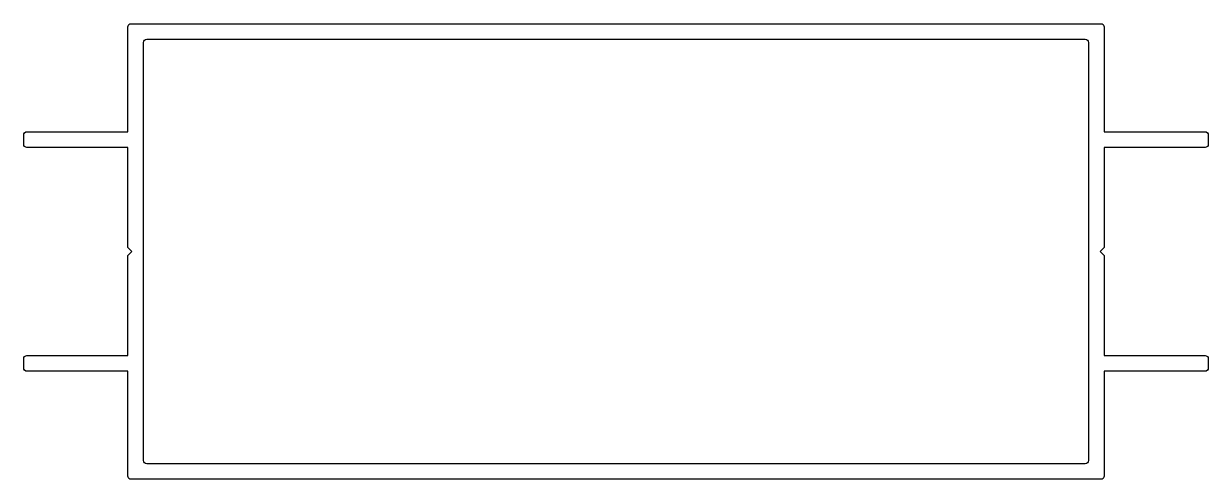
# Model space of a CAD drawing. Extents: x 1186.2 to 1277.2, y 569 to 604.
import ezdxf

# ---------------------------------------------------------------- set-up
doc = ezdxf.new("R2010")
doc.units = 0
doc.layers.get('0').update_dxf_attribs({"linetype": 'CONTINUOUS'})

msp = doc.modelspace()

# ---------------------------------------------------------------- linework, layer by layer
for points in [[(1186.192, 594.762), (1186.192, 595.462, -0.414214), (1186.442, 595.712), (1194.192, 595.712), (1194.192, 603.762, -0.414214), (1194.442, 604.012), (1231.692, 604.012), (1268.942, 604.012, -0.414214), (1269.192, 603.762), (1269.192, 595.712), (1276.942, 595.712, -0.414214), (1277.192, 595.462), (1277.192, 594.762, -0.414214), (1276.942, 594.512), (1269.192, 594.512), (1269.192, 586.812), (1268.892, 586.512), (1269.192, 586.212), (1269.192, 578.512), (1276.942, 578.512, -0.414214), (1277.192, 578.262), (1277.192, 577.562, -0.414214), (1276.942, 577.312), (1269.192, 577.312), (1269.192, 569.262, -0.414214), (1268.942, 569.012), (1231.692, 569.012), (1194.442, 569.012, -0.414214), (1194.192, 569.262), (1194.192, 577.312), (1186.442, 577.312, -0.414214), (1186.192, 577.562), (1186.192, 578.262, -0.414214), (1186.442, 578.512), (1194.192, 578.512), (1194.192, 586.212), (1194.492, 586.512), (1194.192, 586.812), (1194.192, 594.512), (1186.442, 594.512, -0.414214)], [(1267.742, 570.212), (1231.692, 570.212), (1195.642, 570.212, -0.414214), (1195.392, 570.462), (1195.392, 602.562, -0.414214), (1195.642, 602.812), (1231.692, 602.812), (1267.742, 602.812, -0.414214), (1267.992, 602.562), (1267.992, 570.462, -0.414214)]]:
    msp.add_lwpolyline(points, format="xyb", close=True)

doc.saveas('drawing.dxf')
